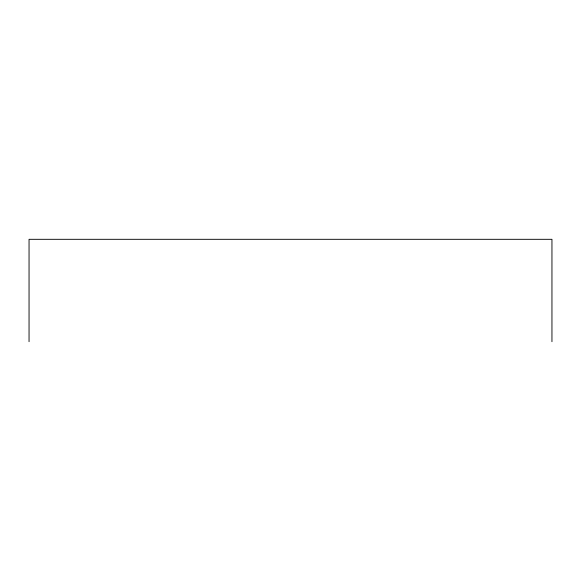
<?xml version="1.0" encoding="UTF-8"?>
<svg xmlns="http://www.w3.org/2000/svg" width="581" height="581" viewBox="0 0 581 581"><rect width="100%" height="100%" fill="white"/><g stroke="black" fill="none" stroke-linecap="round" stroke-linejoin="round"><path stroke-width="0.87" d="M551.95 341.686L551.95 239.314L29.05 239.314L29.05 341.686"/></g></svg>
